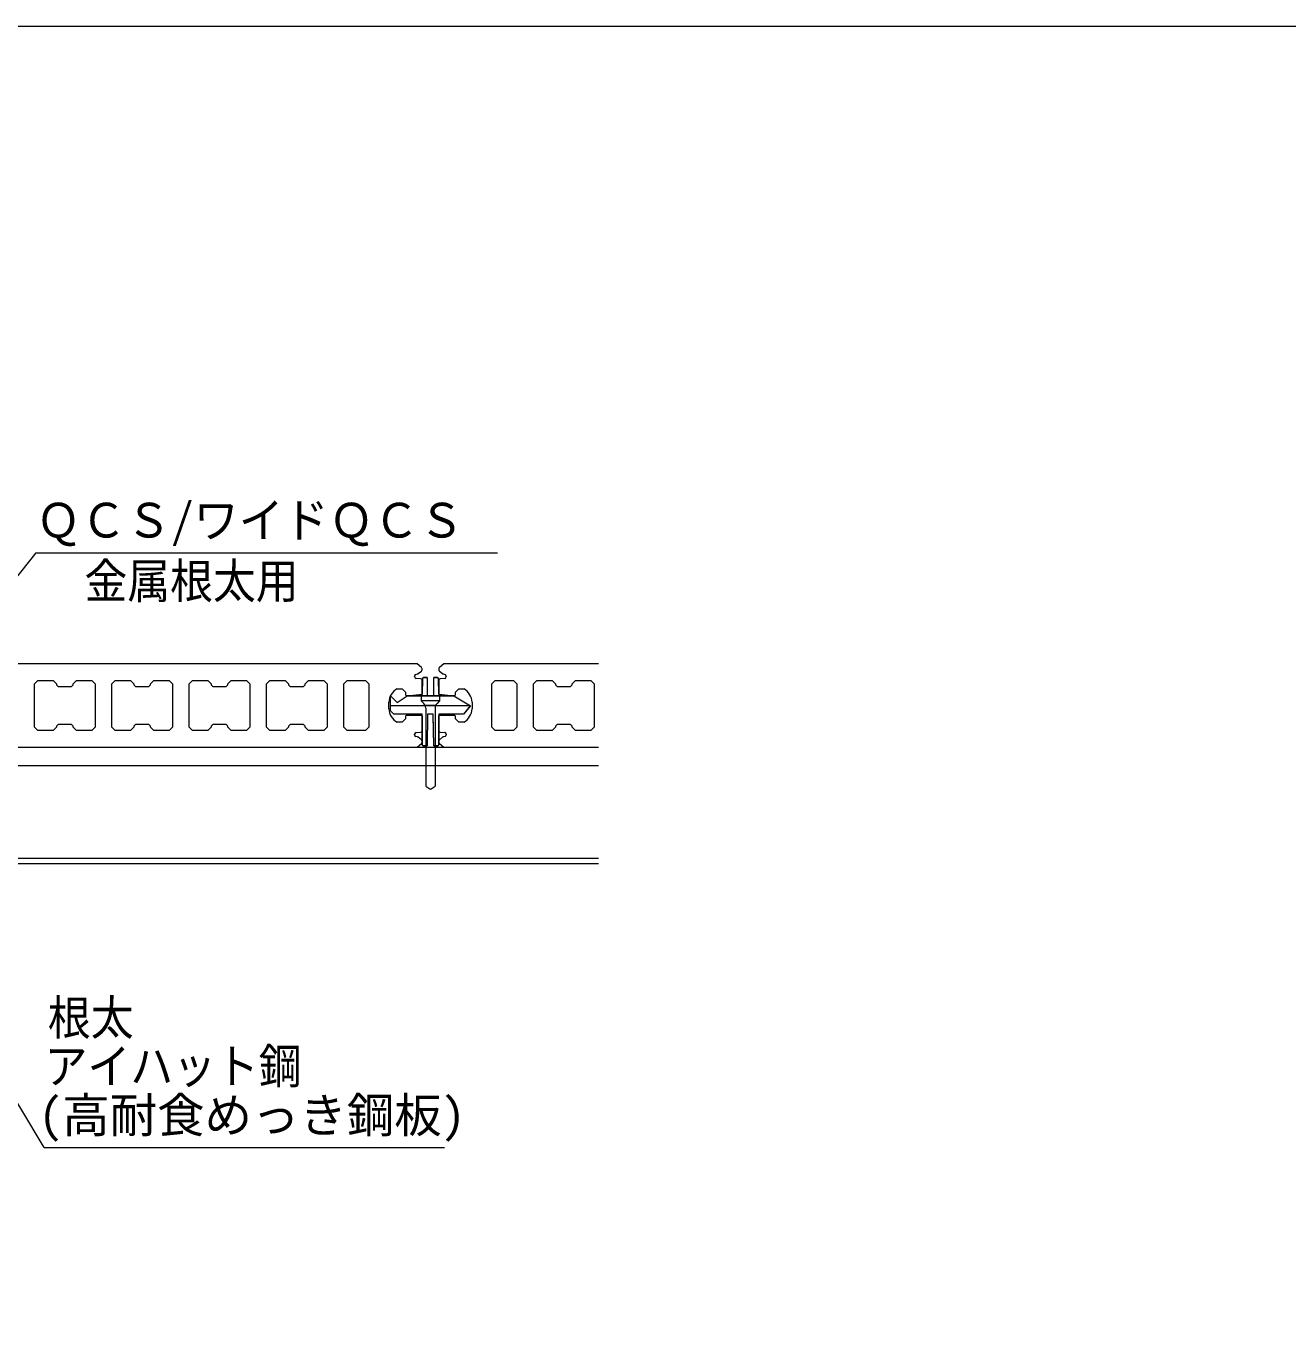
# Model space of a CAD drawing. Units: millimetres, scale not verified. Extents: x -450 to 450, y -136 to 136.
# Drawn here: x -331 to -255.1, y 58.3 to 136.5 of the extents above; entities that cross this region are included whole.
import ezdxf
from ezdxf.enums import TextEntityAlignment as Align

# ---------------------------------------------------------------- set-up
doc = ezdxf.new("R2010")
doc.units = ezdxf.units.MM
doc.header["$LTSCALE"] = 2
for name, color, linetype, lineweight in [('0-0_一般', 4, 'Continuous', 9), ('0-1_デッキ', 4, 'Continuous', 9), ('0-3_根太', 4, 'Continuous', 9), ('0-4_文字', 4, 'Continuous', 9), ('0-8_WQCS', 4, 'Continuous', 9)]:
    doc.layers.add(name, color=color, linetype=linetype, lineweight=lineweight)
doc.styles.add('ＭＳ ゴシック', font='')
doc.styles.get('ＭＳ ゴシック').set_extended_font_data('MS Gothic')

# ---------------------------------------------------------------- blocks, each defined once
blk = doc.blocks.new('グループ-52-1')
at = {"layer": '0-3_根太'}
for p, q in [((3559.32, -4103.47), (4555.32, -4103.47)), ((3559.32, -4114.47), (4555.32, -4114.47)), ((3559.32, -4170.27), (4555.32, -4170.27)), ((3559.32, -4173.47), (4555.32, -4173.47))]:
    blk.add_line(p, q, dxfattribs=at)
blk = doc.blocks.new('グループ-61-1')
at = {"layer": '0-8_WQCS'}
for p, q in [((4449.5, -4062.29), (4449.33, -4071.74)), ((4452.32, -4061.7), (4450.1, -4061.7)), ((4452.32, -4061.7), (4452.32, -4062.28)), ((4452.32, -4062.28), (4452.32, -4071.73)), ((4456.32, -4062.28), (4456.32, -4061.7)), ((4458.54, -4061.7), (4456.32, -4061.7)), ((4456.32, -4071.73), (4456.32, -4062.28)), ((4459.3, -4071.74), (4459.14, -4062.29)), ((4440.32, -4072.7), (4468.32, -4072.7)), ((4478.32, -4078.7), (4430.32, -4078.7)), ((4474.32, -4083.7), (4478.32, -4078.7)), ((4449.32, -4084.64), (4449.32, -4102.1)), ((4452.63, -4084.66), (4452.33, -4102.12)), ((4456.31, -4102.12), (4456, -4084.66)), ((4459.32, -4102.1), (4459.32, -4084.64)), ((4449.92, -4102.7), (4452.32, -4102.7)), ((4452.33, -4102.12), (4452.32, -4102.7)), ((4456.32, -4102.7), (4456.31, -4102.12)), ((4456.32, -4102.7), (4458.72, -4102.7))]:
    blk.add_line(p, q, dxfattribs=at)
blk.add_lwpolyline([(4430.32, -4072.7), (4434.32, -4076.7), (4440.32, -4072.7), (4449.34, -4071.7), (4449.5, -4062.29), (4450.1, -4061.7), (4452.32, -4061.7), (4452.32, -4072.7), (4456.32, -4072.7), (4456.32, -4061.7), (4458.54, -4061.7), (4459.14, -4062.29), (4459.3, -4071.7), (4468.32, -4072.7), (4478.32, -4078.7), (4474.21, -4083.7), (4459.32, -4083.7), (4459.32, -4102.1), (4458.72, -4102.7), (4456.32, -4102.7), (4455.99, -4083.7), (4452.65, -4083.7), (4452.32, -4102.7), (4449.92, -4102.7), (4449.32, -4102.1), (4449.32, -4083.7), (4432.32, -4083.7), (4430.32, -4081.7)], close=True, dxfattribs=at)
for centre, start, end in [((4450.1, -4062.3), 90, 179), ((4458.54, -4062.3), 1, 90), ((4449.92, -4102.1), 180, 270), ((4458.72, -4102.1), 270, 0)]:
    blk.add_arc(centre, 0.6, start, end, dxfattribs=at)
blk = doc.blocks.new('グループ-62-1')
at = {"layer": '0-8_WQCS'}
for p, q in [((4459.82, -4072.7), (4459.82, -4075.7)), ((4459.82, -4075.7), (4448.82, -4075.7)), ((4448.82, -4075.7), (4450.32, -4077.21)), ((4457.14, -4078.38), (4451.5, -4078.38)), ((4451.5, -4080.04), (4451.5, -4126.9)), ((4457.14, -4080.04), (4457.14, -4126.9)), ((4459.82, -4075.7), (4458.31, -4077.21)), ((4451.5, -4126.9), (4453.96, -4128.62)), ((4453.96, -4128.62), (4454.32, -4128.7))]:
    blk.add_line(p, q, dxfattribs=at)
for points in [[(4459.82, -4072.7), (4448.82, -4072.7), (4448.82, -4075.7)], [(4454.32, -4128.7), (4454.68, -4128.62), (4457.14, -4126.9)]]:
    blk.add_lwpolyline(points, dxfattribs=at)
for centre, start, end in [((4447.5, -4080.04), 0, 45), ((4461.14, -4080.04), 135, 180)]:
    blk.add_arc(centre, 4, start, end, dxfattribs=at)
blk = doc.blocks.new('グループ-63-1')
at = {"layer": '0-8_WQCS'}
for name in ['グループ-61-1', 'グループ-62-1']:
    blk.add_blockref(name, (0, 0), dxfattribs=at)
blk = doc.blocks.new('グループ-64-1')
at = {"layer": '0-1_デッキ'}
for p, q in [((4459.32, -4056.44), (4459.32, -4056.98)), ((4459.32, -4056.44), (4459.32, -4056.98)), ((4462.32, -4053.47), (4459.68, -4055.66)), ((4462.32, -4053.47), (4459.68, -4055.66)), ((4459.7, -4057.77), (4461.66, -4059.34)), ((4459.7, -4057.77), (4461.66, -4059.34)), ((4555.32, -4053.47), (4462.32, -4053.47)), ((4555.32, -4053.47), (4462.32, -4053.47)), ((4459.32, -4063.4), (4459.32, -4071.97)), ((4459.32, -4063.4), (4459.32, -4071.97)), ((4462.89, -4062.15), (4460.24, -4062.38)), ((4462.89, -4062.15), (4460.24, -4062.38)), ((4462.01, -4059.52), (4463.09, -4059.85)), ((4462.01, -4059.52), (4463.09, -4059.85)), ((4463.82, -4060.82), (4463.82, -4061.14)), ((4463.82, -4060.82), (4463.82, -4061.14)), ((4491.29, -4065.47), (4493.29, -4063.47)), ((4491.29, -4065.47), (4493.29, -4063.47)), ((4491.29, -4091.46), (4491.29, -4065.47)), ((4491.29, -4091.46), (4491.29, -4065.47)), ((4493.29, -4063.47), (4504.29, -4063.47)), ((4493.29, -4063.47), (4504.29, -4063.47)), ((4504.29, -4063.47), (4506.29, -4065.47)), ((4504.29, -4063.47), (4506.29, -4065.47)), ((4506.29, -4065.47), (4506.29, -4091.47)), ((4506.29, -4065.47), (4506.29, -4091.47)), ((4516.29, -4065.47), (4518.29, -4063.47)), ((4516.29, -4065.47), (4518.29, -4063.47)), ((4516.29, -4091.47), (4516.29, -4065.47)), ((4516.29, -4091.47), (4516.29, -4065.47)), ((4518.29, -4063.47), (4527.54, -4063.47)), ((4518.29, -4063.47), (4527.54, -4063.47)), ((4527.54, -4063.47), (4529.54, -4065.47)), ((4527.54, -4063.47), (4529.54, -4065.47)), ((4529.54, -4065.47), (4529.54, -4065.97)), ((4529.54, -4065.47), (4529.54, -4065.97)), ((4529.54, -4065.97), (4530.54, -4066.97)), ((4529.54, -4065.97), (4530.54, -4066.97)), ((4538.54, -4066.97), (4539.54, -4065.97)), ((4538.54, -4066.97), (4539.54, -4065.97)), ((4539.54, -4065.47), (4541.54, -4063.47)), ((4539.54, -4065.47), (4541.54, -4063.47)), ((4539.54, -4065.97), (4539.54, -4065.47)), ((4539.54, -4065.97), (4539.54, -4065.47)), ((4541.54, -4063.47), (4550.79, -4063.47)), ((4541.54, -4063.47), (4550.79, -4063.47)), ((4550.79, -4063.47), (4552.79, -4065.47)), ((4550.79, -4063.47), (4552.79, -4065.47)), ((4552.79, -4065.47), (4552.79, -4091.47)), ((4552.79, -4065.47), (4552.79, -4091.47)), ((4459.32, -4071.97), (4459.82, -4072.47)), ((4459.32, -4071.97), (4459.82, -4072.47)), ((4459.82, -4072.47), (4468.82, -4072.47)), ((4459.82, -4072.47), (4468.82, -4072.47)), ((4468.82, -4072.47), (4469.32, -4071.97)), ((4468.82, -4072.47), (4469.32, -4071.97)), ((4469.32, -4070.47), (4471.32, -4068.47)), ((4469.32, -4070.47), (4471.32, -4068.47)), ((4469.32, -4071.97), (4469.32, -4070.47)), ((4469.32, -4071.97), (4469.32, -4070.47)), ((4471.32, -4068.47), (4474.32, -4068.47)), ((4471.32, -4068.47), (4474.32, -4068.47)), ((4530.54, -4066.97), (4538.54, -4066.97)), ((4530.54, -4066.97), (4538.54, -4066.97)), ((4479.32, -4076.47), (4479.32, -4080.47)), ((4479.32, -4076.47), (4479.32, -4080.47)), ((4459.82, -4084.47), (4459.32, -4084.97)), ((4459.82, -4084.47), (4459.32, -4084.97)), ((4459.32, -4084.97), (4459.32, -4093.54)), ((4459.32, -4084.97), (4459.32, -4093.54)), ((4468.82, -4084.47), (4459.82, -4084.47)), ((4468.82, -4084.47), (4459.82, -4084.47)), ((4469.32, -4084.97), (4468.82, -4084.47)), ((4469.32, -4084.97), (4468.82, -4084.47)), ((4469.32, -4086.47), (4469.32, -4084.97)), ((4469.32, -4086.47), (4469.32, -4084.97)), ((4471.32, -4088.47), (4469.32, -4086.47)), ((4471.32, -4088.47), (4469.32, -4086.47)), ((4474.32, -4088.47), (4471.32, -4088.47)), ((4474.32, -4088.47), (4471.32, -4088.47)), ((4530.54, -4089.97), (4529.54, -4090.97)), ((4530.54, -4089.97), (4529.54, -4090.97)), ((4538.54, -4089.97), (4530.54, -4089.97)), ((4538.54, -4089.97), (4530.54, -4089.97)), ((4539.54, -4090.97), (4538.54, -4089.97)), ((4539.54, -4090.97), (4538.54, -4089.97)), ((4461.66, -4097.59), (4459.7, -4099.16)), ((4461.66, -4097.59), (4459.7, -4099.16)), ((4460.24, -4094.55), (4462.89, -4094.78)), ((4460.24, -4094.55), (4462.89, -4094.78)), ((4463.09, -4097.08), (4462.01, -4097.41)), ((4463.09, -4097.08), (4462.01, -4097.41)), ((4463.82, -4095.8), (4463.82, -4096.11)), ((4463.82, -4095.8), (4463.82, -4096.11)), ((4493.29, -4093.46), (4491.29, -4091.46)), ((4493.29, -4093.46), (4491.29, -4091.46)), ((4504.29, -4093.47), (4493.29, -4093.46)), ((4504.29, -4093.47), (4493.29, -4093.46)), ((4506.29, -4091.47), (4504.29, -4093.47)), ((4506.29, -4091.47), (4504.29, -4093.47)), ((4518.29, -4093.47), (4516.29, -4091.47)), ((4518.29, -4093.47), (4516.29, -4091.47)), ((4527.54, -4093.47), (4518.29, -4093.47)), ((4527.54, -4093.47), (4518.29, -4093.47)), ((4529.54, -4091.47), (4527.54, -4093.47)), ((4529.54, -4091.47), (4527.54, -4093.47)), ((4529.54, -4090.97), (4529.54, -4091.47)), ((4529.54, -4090.97), (4529.54, -4091.47)), ((4539.54, -4091.47), (4539.54, -4090.97)), ((4539.54, -4091.47), (4539.54, -4090.97)), ((4541.54, -4093.47), (4539.54, -4091.47)), ((4541.54, -4093.47), (4539.54, -4091.47)), ((4550.79, -4093.47), (4541.54, -4093.47)), ((4550.79, -4093.47), (4541.54, -4093.47)), ((4552.79, -4091.47), (4550.79, -4093.47)), ((4552.79, -4091.47), (4550.79, -4093.47)), ((4459.32, -4099.95), (4459.32, -4100.49)), ((4459.32, -4099.95), (4459.32, -4100.49)), ((4459.68, -4101.27), (4462.32, -4103.47)), ((4459.68, -4101.27), (4462.32, -4103.47)), ((4462.32, -4103.47), (4555.32, -4103.47)), ((4462.32, -4103.47), (4555.32, -4103.47))]:
    blk.add_line(p, q, dxfattribs=at)
for centre, radius, start, end in [((4460.33, -4056.44), 1.02, 129.80557, 180), ((4460.33, -4056.44), 1.02, 129.80557, 180), ((4460.33, -4056.98), 1.02, 180, 231.34019), ((4460.33, -4056.98), 1.02, 180, 231.34019), ((4460.33, -4063.4), 1.02, 95.07961, 180), ((4460.33, -4063.4), 1.02, 95.07961, 180), ((4462.3, -4058.55), 1.02, 231.34019, 253.30076), ((4462.3, -4058.55), 1.02, 231.34019, 253.30076), ((4462.8, -4061.14), 1.02, 275.07961, 0), ((4462.8, -4061.14), 1.02, 275.07961, 0), ((4462.8, -4060.82), 1.02, 0, 73.30076), ((4462.8, -4060.82), 1.02, 0, 73.30076), ((4469.9, -4076.79), 9.42, 1.96794, 62.04932), ((4469.9, -4076.79), 9.42, 1.96794, 62.04932), ((4469.9, -4080.14), 9.42, 297.95068, 358.03206), ((4469.9, -4080.14), 9.42, 297.95068, 358.03206), ((4460.33, -4093.54), 1.02, 180, 264.92039), ((4460.33, -4093.54), 1.02, 180, 264.92039), ((4462.3, -4098.38), 1.02, 106.69924, 128.65981), ((4462.3, -4098.38), 1.02, 106.69924, 128.65981), ((4462.8, -4095.8), 1.02, 0, 84.92039), ((4462.8, -4095.8), 1.02, 0, 84.92039), ((4462.8, -4096.11), 1.02, 286.69924, 0), ((4462.8, -4096.11), 1.02, 286.69924, 0), ((4460.33, -4099.95), 1.02, 128.65981, 180), ((4460.33, -4099.95), 1.02, 128.65981, 180), ((4460.33, -4100.49), 1.02, 180, 230.19443), ((4460.33, -4100.49), 1.02, 180, 230.19443)]:
    blk.add_arc(centre, radius, start, end, dxfattribs=at)

msp = doc.modelspace()

# ---------------------------------------------------------------- linework, layer by layer
at = {"layer": '0-0_一般', "color": 5}
msp.add_lwpolyline([(-450, 136.5), (-50, 136.5), (-50, -123.5), (-450, -123.5)], close=True, dxfattribs=at)
at = {"layer": '0-1_デッキ'}
for p, q in [((-307.175, 97.802), (-307.175, 97.856)), ((-307.625, 97.386), (-307.625, 97.418)), ((-307.552, 97.515), (-307.444, 97.548)), ((-307.267, 97.262), (-307.532, 97.285)), ((-307.409, 97.566), (-307.213, 97.723)), ((-309.175, 95.453), (-309.175, 95.853)), ((-307.625, 93.889), (-307.625, 93.92)), ((-307.532, 94.022), (-307.267, 94.045)), ((-307.444, 93.759), (-307.552, 93.792)), ((-307.213, 93.584), (-307.409, 93.741)), ((-307.175, 93.451), (-307.175, 93.505))]:
    msp.add_line(p, q, dxfattribs=at)
for points in [[(-307.211, 97.934), (-307.475, 98.153), (-335.875, 98.153), (-336.138, 97.934)], [(-308.675, 96.653), (-308.375, 96.653), (-308.175, 96.453), (-308.175, 96.303), (-308.125, 96.253), (-307.225, 96.253), (-307.175, 96.303), (-307.175, 97.16)], [(-307.175, 94.146), (-307.175, 95.003), (-307.225, 95.053), (-308.125, 95.053), (-308.175, 95.003), (-308.175, 94.853), (-308.375, 94.653), (-308.675, 94.653)], [(-336.138, 93.373), (-335.875, 93.153), (-307.475, 93.153), (-307.211, 93.373)]]:
    msp.add_lwpolyline(points, dxfattribs=at)
for points in [[(-329.152, 94.353), (-329.352, 94.153), (-330.277, 94.153), (-330.477, 94.353), (-330.477, 96.953), (-330.277, 97.153), (-329.352, 97.153), (-329.152, 96.953), (-329.152, 96.903), (-329.052, 96.803), (-328.252, 96.803), (-328.152, 96.903), (-328.152, 96.953), (-327.952, 97.153), (-327.027, 97.153), (-326.827, 96.953), (-326.827, 94.353), (-327.027, 94.153), (-327.952, 94.153), (-328.152, 94.353), (-328.152, 94.403), (-328.252, 94.503), (-329.052, 94.503), (-329.152, 94.403)], [(-323.502, 94.353), (-323.502, 94.403), (-323.602, 94.503), (-324.402, 94.503), (-324.502, 94.403), (-324.502, 94.353), (-324.702, 94.153), (-325.627, 94.153), (-325.827, 94.353), (-325.827, 96.953), (-325.627, 97.153), (-324.702, 97.153), (-324.502, 96.953), (-324.502, 96.903), (-324.402, 96.803), (-323.602, 96.803), (-323.502, 96.903), (-323.502, 96.953), (-323.302, 97.153), (-322.377, 97.153), (-322.177, 96.953), (-322.177, 94.353), (-322.377, 94.153), (-323.302, 94.153)], [(-318.848, 96.903), (-318.848, 96.953), (-318.648, 97.153), (-317.723, 97.153), (-317.523, 96.953), (-317.523, 94.353), (-317.723, 94.153), (-318.648, 94.153), (-318.848, 94.353), (-318.848, 94.403), (-318.948, 94.503), (-319.748, 94.503), (-319.848, 94.403), (-319.848, 94.353), (-320.048, 94.153), (-320.973, 94.153), (-321.173, 94.353), (-321.173, 96.953), (-320.973, 97.153), (-320.048, 97.153), (-319.848, 96.953), (-319.848, 96.903), (-319.748, 96.803), (-318.948, 96.803)], [(-315.198, 96.903), (-315.098, 96.803), (-314.298, 96.803), (-314.198, 96.903), (-314.198, 96.953), (-313.998, 97.153), (-313.073, 97.153), (-312.873, 96.953), (-312.873, 94.353), (-313.073, 94.153), (-313.998, 94.153), (-314.198, 94.353), (-314.198, 94.403), (-314.298, 94.503), (-315.098, 94.503), (-315.198, 94.403), (-315.198, 94.353), (-315.398, 94.153), (-316.323, 94.153), (-316.523, 94.353), (-316.523, 96.953), (-316.323, 97.153), (-315.398, 97.153), (-315.198, 96.953)], [(-311.873, 94.353), (-311.873, 96.953), (-311.673, 97.153), (-310.572, 97.153), (-310.372, 96.953), (-310.372, 94.354), (-310.572, 94.154), (-311.673, 94.153)]]:
    msp.add_lwpolyline(points, close=True, dxfattribs=at)
for centre, radius, start, end in [((-307.276, 97.802), 0.102, 308.65981, 0), ((-307.276, 97.856), 0.102, 0, 50.19443), ((-307.523, 97.418), 0.102, 106.69924, 180), ((-307.523, 97.386), 0.102, 180, 264.92039), ((-307.473, 97.645), 0.102, 286.69924, 308.65981), ((-307.276, 97.16), 0.102, 0, 84.92039), ((-308.233, 95.821), 0.942, 117.95068, 178.03206), ((-308.233, 95.486), 0.942, 181.96794, 242.04932), ((-307.523, 93.92), 0.102, 95.07961, 180), ((-307.523, 93.889), 0.102, 180, 253.30076), ((-307.276, 94.146), 0.102, 275.07961, 0), ((-307.473, 93.662), 0.102, 51.34019, 73.30076), ((-307.276, 93.505), 0.102, 0, 51.34019), ((-307.276, 93.451), 0.102, 309.80557, 0)]:
    msp.add_arc(centre, radius, start, end, dxfattribs=at)
at = {"layer": '0-4_文字'}
for p, q in [((-330.392, 104.824), (-336.364, 97.33)), ((-329.891, 69.074), (-341.9, 89.153)), ((-329.891, 69.074), (-305.835, 69.074))]:
    msp.add_line(p, q, dxfattribs=at)
at = {"layer": '0-4_文字', "color": 7}
msp.add_line((-330.392, 104.824), (-302.644, 104.824), dxfattribs=at)

# ---------------------------------------------------------------- block references
at = {"layer": '0-1_デッキ', "xscale": 0.1, "yscale": 0.1}
msp.add_blockref('グループ-64-1', (-752.107, 503.5), dxfattribs=at)
at = {"layer": '0-3_根太', "xscale": 0.1, "yscale": 0.1}
msp.add_blockref('グループ-52-1', (-752.107, 503.5), dxfattribs=at)
at = {"layer": '0-8_WQCS', "xscale": 0.1, "yscale": 0.1}
msp.add_blockref('グループ-63-1', (-752.107, 503.5), dxfattribs=at)

# ---------------------------------------------------------------- texts
at = {"layer": '0-4_文字', "style": 'ＭＳ ゴシック'}
for s, height, width, p in [('ＱＣＳ/ワイドＱＣＳ', 2.09, 0.95, (-330.385, 105.121)), ('金属根太用', 2.097, 0.9, (-327.466, 101.466)), ('根太', 2.097, 0.9, (-329.663, 75.215)), ('アイハット鋼', 2.097, 0.9, (-329.861, 72.295))]:
    msp.add_text(s, height=height, dxfattribs=dict(at, width=width)).set_placement(p, align=Align.BOTTOM_LEFT)
msp.add_text('(高耐食めっき鋼板)', height=2.09, dxfattribs=at).set_placement((-330.224, 69.353), align=Align.BOTTOM_LEFT)

doc.saveas('drawing.dxf')
